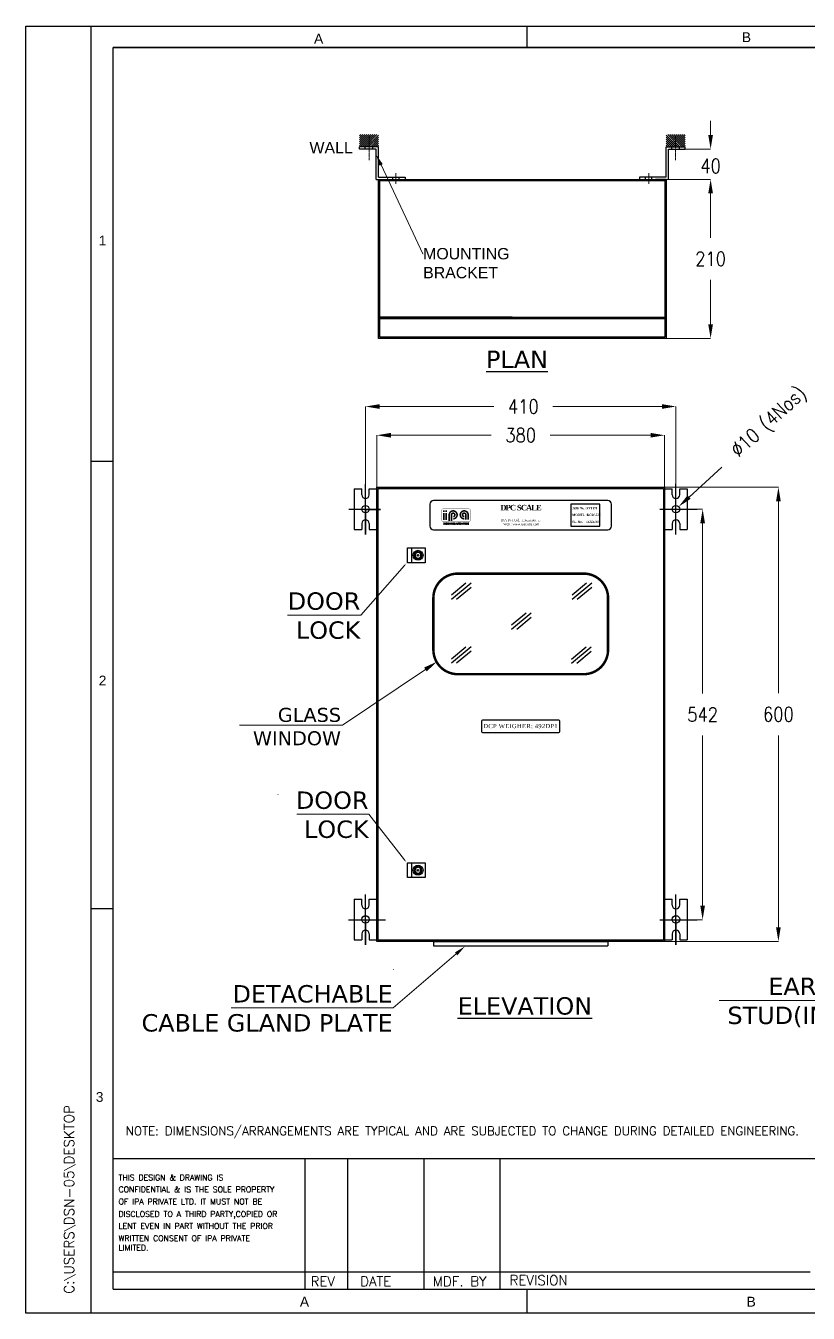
# Model space of a CAD drawing. Header units: inches. Extents: x 784 to 2184505, y 7 to 371504.
# Drawn here: x 232071 to 287668, y 102788 to 194290 of the extents above; entities that cross this region are included whole.
import ezdxf
from ezdxf import colors
from ezdxf.entities.mleader import LeaderData, LeaderLine
from ezdxf.enums import TextEntityAlignment as Align
from ezdxf.math import Vec2, Vec3

# ---------------------------------------------------------------- set-up
doc = ezdxf.new("R2010")
doc.units = ezdxf.units.IN
doc.header["$MEASUREMENT"] = 0
doc.linetypes.add('CENTER', pattern=[2, 1.25, -0.25, 0.25, -0.25])
doc.layers.add('DRG', color=2, linetype='Continuous')
doc.layers.add('SHEET', color=10, linetype='Continuous')
doc.styles.add('R_RomanS', font='romans.shx', dxfattribs={"width": 0.85})
doc.styles.add('ROMAMC', font='romanc.shx', dxfattribs={"height": 7})
doc.styles.add('ROMANC', font='romanc.shx', dxfattribs={"height": 5})
doc.styles.add('ROMAND', font='romand', dxfattribs={"height": 3})
doc.styles.add('ROMANT', font='romant', dxfattribs={"width": 1.3, "height": 4})
doc.styles.get("Standard").update_dxf_attribs({"font": 'arial.ttf'})
doc.dimstyles.get("Standard").update_dxf_attribs({"dimtxt": 0.18, "dimasz": 0.18, "dimexe": 0.18, "dimexo": 0.0625, "dimgap": 0.09, "dimtad": 0, "dimtih": 1, "dimtoh": 1, "dimdec": 4, "dimzin": 0, "dimdsep": 46, "dimtxsty": 'Standard', "dimcen": 0.09, "dimadec": 0, "dimazin": 0, "dimtfac": 1, "dimtdec": 4, "dimtofl": 0, "dimtmove": 0, "dimatfit": 3, "dimfxl": 1, "dimtolj": 1, "dimtzin": 0, "dimarcsym": 0})

# ---------------------------------------------------------------- blocks, each defined once
blk = doc.blocks.new('*D67')
at = {"layer": 'Defpoints', "color": 0}
for p in [(278268, 159933), (280163, 159933), (278268, 130757)]:
    blk.add_point(p, dxfattribs=at)
at = {"layer": 'SHEET', "color": 253, "linetype": 'Continuous', "lineweight": 9}
for p, q in [((278268, 159933), (280164, 159933)), ((278268, 130757), (280164, 130757))]:
    blk.add_line(p, q, dxfattribs=at)
at = {"layer": 'SHEET', "color": 251, "linetype": 'Continuous', "lineweight": 9}
for p, q in [((280163, 158933), (280163, 146845)), ((280163, 131757), (280163, 143845))]:
    blk.add_line(p, q, dxfattribs=at)
at = {"layer": 'SHEET', "color": 251}
for points in [[(280330, 158933), (279997, 158933), (280163, 159933)], [(279997, 131757), (280330, 131757), (280163, 130757)]]:
    blk.add_solid(points, dxfattribs=at)
at = {"layer": 'SHEET', "color": 0, "insert": (280163, 145345), "char_height": 1000, "attachment_point": 5, "style": 'R_RomanS'}
blk.add_mtext('\\A1;542', dxfattribs=at)
blk = doc.blocks.new('*D68')
at = {"layer": 'Defpoints', "color": 0}
for p in [(278268, 167229), (256210, 159933), (278268, 159933)]:
    blk.add_point(p, dxfattribs=at)
at = {"layer": 'SHEET', "color": 253, "linetype": 'Continuous', "lineweight": 9}
for p, q in [((256210, 159933), (256210, 167229)), ((278268, 159933), (278268, 167229))]:
    blk.add_line(p, q, dxfattribs=at)
at = {"layer": 'SHEET', "color": 251, "linetype": 'Continuous', "lineweight": 9}
for p, q in [((257210, 167229), (265334, 167229)), ((277268, 167229), (269519, 167229))]:
    blk.add_line(p, q, dxfattribs=at)
at = {"layer": 'SHEET', "color": 251}
for points in [[(257210, 167396), (257210, 167062), (256210, 167229)], [(277268, 167062), (277268, 167396), (278268, 167229)]]:
    blk.add_solid(points, dxfattribs=at)
at = {"layer": 'SHEET', "color": 0, "insert": (267426, 167229), "char_height": 1000, "attachment_point": 5, "style": 'R_RomanS'}
blk.add_mtext('\\A1;410', dxfattribs=at)
blk = doc.blocks.new('*D69')
at = {"layer": 'Defpoints', "color": 0}
for p in [(277461, 165187), (257017, 161494), (277461, 161494)]:
    blk.add_point(p, dxfattribs=at)
at = {"layer": 'SHEET', "color": 253, "linetype": 'Continuous', "lineweight": 9}
for p, q in [((257017, 161494), (257017, 165188)), ((277461, 161494), (277461, 165188))]:
    blk.add_line(p, q, dxfattribs=at)
at = {"layer": 'SHEET', "color": 251, "linetype": 'Continuous', "lineweight": 9}
for p, q in [((258017, 165187), (265144, 165187)), ((276461, 165187), (269328, 165187))]:
    blk.add_line(p, q, dxfattribs=at)
at = {"layer": 'SHEET', "color": 251}
for points in [[(258017, 165354), (258017, 165021), (257017, 165187)], [(276461, 165021), (276461, 165354), (277461, 165187)]]:
    blk.add_solid(points, dxfattribs=at)
at = {"layer": 'SHEET', "color": 0, "insert": (267236, 165187), "char_height": 1000, "attachment_point": 5, "style": 'R_RomanS'}
blk.add_mtext('\\A1;380', dxfattribs=at)
blk = doc.blocks.new('*D70')
at = {"layer": 'Defpoints', "color": 0}
for p in [(278070, 159751), (278466, 160115)]:
    blk.add_point(p, dxfattribs=at)
at = {"layer": 'SHEET', "color": 251, "linetype": 'Continuous', "lineweight": 9}
blk.add_line((281523, 162927), (279202, 160792), dxfattribs=at)
at = {"layer": 'SHEET', "color": 253, "linetype": 'Continuous', "lineweight": 9}
blk.add_line((278268, 159933), (278268, 159933), dxfattribs=at)
blk.add_line((278268, 159933), (278268, 159933), dxfattribs=at)
at = {"layer": 'SHEET', "color": 251}
blk.add_solid([(279089, 160915), (279315, 160670), (278466, 160115)], dxfattribs=at)
at = {"layer": 'SHEET', "color": 0, "insert": (284924, 166055), "char_height": 1000, "attachment_point": 5, "rotation": 42.60543, "style": 'R_RomanS'}
blk.add_mtext('\\A1;%%c10 (4Nos)', dxfattribs=at)
blk = doc.blocks.new('*D71')
at = {"layer": 'Defpoints', "color": 0}
for p in [(277461, 161497), (277461, 129214), (285547, 129214)]:
    blk.add_point(p, dxfattribs=at)
at = {"layer": 'SHEET', "color": 253, "linetype": 'Continuous', "lineweight": 9}
for p, q in [((277461, 161497), (285548, 161497)), ((277461, 129214), (285548, 129214))]:
    blk.add_line(p, q, dxfattribs=at)
at = {"layer": 'SHEET', "color": 251, "linetype": 'Continuous', "lineweight": 9}
for p, q in [((285547, 160497), (285547, 146855)), ((285547, 130214), (285547, 143855))]:
    blk.add_line(p, q, dxfattribs=at)
at = {"layer": 'SHEET', "color": 251}
for points in [[(285714, 160497), (285381, 160497), (285547, 161497)], [(285381, 130214), (285714, 130214), (285547, 129214)]]:
    blk.add_solid(points, dxfattribs=at)
at = {"layer": 'SHEET', "color": 0, "insert": (285547, 145355), "char_height": 1000, "attachment_point": 5, "style": 'R_RomanS'}
blk.add_mtext('\\A1;600', dxfattribs=at)
blk = doc.blocks.new('*D73')
at = {"layer": 'Defpoints', "color": 0}
for p in [(277573, 183372), (280731, 183372), (277573, 172074)]:
    blk.add_point(p, dxfattribs=at)
at = {"layer": 'SHEET', "color": 253, "linetype": 'Continuous', "lineweight": 9}
for p, q in [((277573, 183372), (280731, 183372)), ((277573, 172074), (280731, 172074))]:
    blk.add_line(p, q, dxfattribs=at)
at = {"layer": 'SHEET', "color": 251, "linetype": 'Continuous', "lineweight": 9}
for p, q in [((280731, 182372), (280731, 179223)), ((280731, 173074), (280731, 176223))]:
    blk.add_line(p, q, dxfattribs=at)
at = {"layer": 'SHEET', "color": 251}
for points in [[(280898, 182372), (280564, 182372), (280731, 183372)], [(280564, 173074), (280898, 173074), (280731, 172074)]]:
    blk.add_solid(points, dxfattribs=at)
at = {"layer": 'SHEET', "color": 0, "insert": (280731, 177723), "char_height": 1000, "attachment_point": 5, "style": 'R_RomanS'}
blk.add_mtext('\\A1;210', dxfattribs=at)
blk = doc.blocks.new('*D74')
at = {"layer": 'Defpoints', "color": 0}
for p in [(278918, 185524), (280731, 185524), (279582, 183372)]:
    blk.add_point(p, dxfattribs=at)
at = {"layer": 'SHEET', "color": 251, "linetype": 'Continuous', "lineweight": 9}
for p, q in [((280731, 186524), (280731, 187524)), ((280731, 182372), (280731, 181372))]:
    blk.add_line(p, q, dxfattribs=at)
at = {"layer": 'SHEET', "color": 253, "linetype": 'Continuous', "lineweight": 9}
for p, q in [((278918, 185524), (280731, 185524)), ((279582, 183372), (280731, 183372))]:
    blk.add_line(p, q, dxfattribs=at)
at = {"layer": 'SHEET', "color": 251}
for points in [[(280564, 186524), (280898, 186524), (280731, 185524)], [(280898, 182372), (280564, 182372), (280731, 183372)]]:
    blk.add_solid(points, dxfattribs=at)
at = {"layer": 'SHEET', "color": 0, "insert": (280731, 184324), "char_height": 1000, "attachment_point": 5, "style": 'R_RomanS'}
blk.add_mtext('\\A1;40', dxfattribs=at)

msp = doc.modelspace()

# ---------------------------------------------------------------- hatches: boundary and pattern name
h = msp.add_hatch()
h.set_pattern_fill('ANSI31', color=256, scale=806.993007, style=0)
h.set_pattern_definition([(45, (362258.31, 218182.52), (-71.32878, 71.32878), [])])
h.paths.add_polyline_path([(255781.95961, 186554.39023), (255781.95961, 185685.25247), (257126.94795, 185685.25247), (257126.94795, 186554.39023)])
h = msp.add_hatch()
h.set_pattern_fill('ANSI31', color=256, scale=806.993007, angle=180, style=0)
h.set_pattern_definition([(135, (172447.37, 218182.52), (71.32878, 71.32878), [])])
h.paths.add_polyline_path([(278923.71876, 186554.39023), (278923.71876, 185685.25247), (277578.73042, 185685.25247), (277578.73042, 186554.39023)])

# ---------------------------------------------------------------- linework, layer by layer
at = {"color": 1, "linetype": 'CENTER', "lineweight": 9, "ltscale": 10}
for p, q in [((256460.21603, 184739.53419, 6066.45786), (256460.21603, 186427.85859, 6066.45786)), ((278245.46234, 184739.53419, 6066.45786), (278245.46234, 186427.85859, 6066.45786))]:
    msp.add_line(p, q, dxfattribs=at)
at = {"color": 0, "ltscale": 20}
for p, q in [((257132.609, 185685.25247, 6066.45786), (255787.62066, 185685.25247, 6066.45786)), ((256971.2104, 185523.85387, 6066.45786), (255787.62066, 185523.85387, 6066.45786)), ((256971.2104, 183371.87252, 6066.45786), (256971.2104, 185523.85387, 6066.45786)), ((257132.609, 183533.27112, 6066.45786), (257132.609, 185685.25247, 6066.45786)), ((277573.06937, 183533.27112, 6066.45786), (277573.06937, 185685.25247, 6066.45786)), ((277573.06937, 185685.25247, 6066.45786), (278918.05771, 185685.25247, 6066.45786)), ((277734.46797, 183371.87252, 6066.45786), (277734.46797, 185523.85387, 6066.45786)), ((277734.46797, 185523.85387, 6066.45786), (278918.05771, 185523.85387, 6066.45786)), ((266641.58053, 173580.35737, 6066.45786), (257132.609, 173580.35737, 6066.45786)), ((257132.609, 173580.35737, 6066.45786), (277573.06937, 173580.35737, 6066.45786)), ((257132.609, 173494.27812, 6066.45786), (277573.06937, 173494.27812, 6066.45786)), ((255403.18974, 161385.97768, 6066.45786), (255403.18974, 158480.80285, 6066.45786)), ((255403.18974, 161385.97768, 6066.45786), (255941.18508, 161385.97768, 6066.45786)), ((255941.18508, 160959.19293, 6066.45786), (255941.18508, 161385.97768, 6066.45786)), ((256210.08155, 158124.97232, 6066.45786), (256210.08155, 161708.48501, 6066.45786)), ((256479.18042, 160959.19293, 6066.45786), (256479.18042, 161385.97768, 6066.45786)), ((256479.18042, 161385.97768, 6066.45786), (257017.17575, 161385.97768, 6066.45786)), ((257017.17575, 161493.57674, 6066.45786), (257017.17575, 158588.40192, 6066.45786)), ((277460.99859, 161493.57674, 6066.45786), (277460.99859, 158588.40192, 6066.45786)), ((277460.99859, 161385.97768, 6066.45786), (277998.99393, 161385.97768, 6066.45786)), ((277998.99393, 160959.19293, 6066.45786), (277998.99393, 161385.97768, 6066.45786)), ((278267.8904, 158141.63392, 6066.45786), (278267.8904, 161725.14661, 6066.45786)), ((278536.98926, 160959.19293, 6066.45786), (278536.98926, 161385.97768, 6066.45786)), ((278536.98926, 161385.97768, 6066.45786), (279074.9846, 161385.97768, 6066.45786)), ((279074.9846, 161385.97768, 6066.45786), (279074.9846, 158480.80285, 6066.45786)), ((257271.79145, 159916.72867, 6066.45786), (255019.45568, 159916.72867, 6066.45786)), ((256210.08155, 159933.39027, 6066.45786), (256210.08155, 158124.97232, 6066.45786)), ((256210.08155, 159916.72867, 6066.45786), (257271.79145, 159916.72867, 6066.45786)), ((277125.24667, 159933.39027, 6066.45786), (279766.57766, 159933.39027, 6066.45786)), ((255403.18974, 158480.80285, 6066.45786), (255941.18508, 158480.80285, 6066.45786)), ((255941.18508, 158907.5876, 6066.45786), (255941.18508, 158480.80285, 6066.45786)), ((256479.18042, 158907.5876, 6066.45786), (256479.18042, 158480.80285, 6066.45786)), ((256479.18042, 158480.80285, 6066.45786), (257017.17575, 158480.80285, 6066.45786)), ((277460.99859, 158480.80285, 6066.45786), (277998.99393, 158480.80285, 6066.45786)), ((277998.99393, 158907.5876, 6066.45786), (277998.99393, 158480.80285, 6066.45786)), ((278536.98926, 158907.5876, 6066.45786), (278536.98926, 158480.80285, 6066.45786)), ((278536.98926, 158480.80285, 6066.45786), (279074.9846, 158480.80285, 6066.45786)), ((255403.18974, 132226.63037, 6066.45786), (255403.18974, 129321.45555, 6066.45786)), ((255403.18974, 132226.63037, 6066.45786), (255941.18508, 132226.63037, 6066.45786)), ((255941.18508, 131799.84563, 6066.45786), (255941.18508, 132226.63037, 6066.45786)), ((256210.08155, 128965.62502, 6066.45786), (256210.08155, 132549.13771, 6066.45786)), ((256479.18042, 131799.84563, 6066.45786), (256479.18042, 132226.63037, 6066.45786)), ((256479.18042, 132226.63037, 6066.45786), (257017.17575, 132226.63037, 6066.45786)), ((257017.17575, 132119.03131, 6066.45786), (257017.17575, 129213.85648, 6066.45786)), ((277460.99859, 132226.63037, 6066.45786), (277998.99393, 132226.63037, 6066.45786)), ((277460.99859, 132119.03131, 6066.45786), (277460.99859, 129213.85648, 6066.45786)), ((277998.99393, 131799.84563, 6066.45786), (277998.99393, 132226.63037, 6066.45786)), ((278267.8904, 128965.62502, 6066.45786), (278267.8904, 132549.13771, 6066.45786)), ((278536.98926, 131799.84563, 6066.45786), (278536.98926, 132226.63037, 6066.45786)), ((278536.98926, 132226.63037, 6066.45786), (279074.9846, 132226.63037, 6066.45786)), ((279074.9846, 132226.63037, 6066.45786), (279074.9846, 129321.45555, 6066.45786)), ((255000.28744, 130757.38136, 6066.45786), (257641.61843, 130757.38136, 6066.45786)), ((256210.08155, 130774.04296, 6066.45786), (256210.08155, 128965.62502, 6066.45786)), ((277125.24667, 130757.38136, 6066.45786), (279766.57766, 130757.38136, 6066.45786)), ((278267.8904, 130774.04296, 6066.45786), (278267.8904, 128965.62502, 6066.45786)), ((255403.18974, 129321.45555, 6066.45786), (255941.18508, 129321.45555, 6066.45786)), ((255941.18508, 129748.2403, 6066.45786), (255941.18508, 129321.45555, 6066.45786)), ((256479.18042, 129748.2403, 6066.45786), (256479.18042, 129321.45555, 6066.45786)), ((256479.18042, 129321.45555, 6066.45786), (257017.17575, 129321.45555, 6066.45786)), ((261052.14079, 129213.85648, 6066.45786), (267239.08717, 129213.85648, 6066.45786)), ((261052.14079, 129213.85648, 6066.45786), (261052.14079, 128899.65424, 6066.45786)), ((267239.08717, 129213.85648, 6066.45786), (273426.03355, 129213.85648, 6066.45786)), ((273426.03355, 129213.85648, 6066.45786), (273426.03355, 128899.65424, 6066.45786)), ((277460.99859, 129321.45555, 6066.45786), (277998.99393, 129321.45555, 6066.45786)), ((277998.99393, 129748.2403, 6066.45786), (277998.99393, 129321.45555, 6066.45786)), ((278536.98926, 129748.2403, 6066.45786), (278536.98926, 129321.45555, 6066.45786)), ((278536.98926, 129321.45555, 6066.45786), (279074.9846, 129321.45555, 6066.45786))]:
    msp.add_line(p, q, dxfattribs=at)
for p, q in [((255787.62066, 185523.85387, 6066.45786), (255787.62066, 185685.25247, 6066.45786)), ((256191.21836, 185523.85387, 6066.45786), (256191.21836, 185685.25247, 6066.45786)), ((256729.2137, 185523.85387, 6066.45786), (256729.2137, 185685.25247, 6066.45786)), ((277976.46467, 185523.85387, 6066.45786), (277976.46467, 185685.25247, 6066.45786)), ((278514.46001, 185523.85387, 6066.45786), (278514.46001, 185685.25247, 6066.45786)), ((278918.05771, 185523.85387, 6066.45786), (278918.05771, 185685.25247, 6066.45786)), ((256971.2104, 183371.87252, 6066.45786), (257132.609, 183371.87252, 6066.45786)), ((257132.609, 183533.27112, 6066.45786), (257889.95992, 183533.27112, 6066.45786)), ((257132.609, 183371.87252, 6066.45786), (257889.95992, 183371.87252, 6066.45786)), ((257889.95992, 183533.27112, 6066.45786), (259022.1643, 183533.27112, 6066.45786)), ((258144.87077, 183371.87252, 6066.45786), (258144.87077, 183533.27112, 6066.45786)), ((258603.76277, 183371.87252, 6066.45786), (258603.76277, 183533.27112, 6066.45786)), ((259022.1643, 183533.27112, 6066.45786), (259022.1643, 183371.87252, 6066.45786)), ((276815.71845, 183533.27112, 6066.45786), (275683.51407, 183533.27112, 6066.45786)), ((275683.51407, 183533.27112, 6066.45786), (275683.51407, 183371.87252, 6066.45786)), ((276101.9156, 183371.87252, 6066.45786), (276101.9156, 183533.27112, 6066.45786)), ((276560.8076, 183371.87252, 6066.45786), (276560.8076, 183533.27112, 6066.45786)), ((277573.06937, 183533.27112, 6066.45786), (276815.71845, 183533.27112, 6066.45786)), ((277573.06937, 183371.87252, 6066.45786), (276815.71845, 183371.87252, 6066.45786)), ((259481.39986, 157182.24459, -6066.45786), (259481.39986, 156126.44658, -6066.45786)), ((259919.23332, 156858.12665, -6066.45786), (259919.23332, 156927.20642, -6066.45786)), ((259968.39357, 156858.20867, -6066.45786), (259968.39357, 156927.26768, -6066.45786)), ((259919.23332, 156450.56451, -6066.45786), (259919.23332, 156381.48474, -6066.45786)), ((259968.39357, 156450.4825, -6066.45786), (259968.39357, 156381.42348, -6066.45786)), ((259481.39986, 134803.10232, -6066.45786), (259481.39986, 133747.30431, -6066.45786)), ((259919.23332, 134478.98438, -6066.45786), (259919.23332, 134548.06415, -6066.45786)), ((259968.39357, 134479.0664, -6066.45786), (259968.39357, 134548.12541, -6066.45786)), ((259919.23332, 134071.42225, -6066.45786), (259919.23332, 134002.34247, -6066.45786)), ((259968.39357, 134071.34023, -6066.45786), (259968.39357, 134002.28122, -6066.45786)), ((261052.14079, 128899.65424, 6066.45786), (273426.03355, 128899.65424, 6066.45786))]:
    msp.add_line(p, q)
at = {"color": 1, "linetype": 'CENTER', "lineweight": 9, "ltscale": 20}
for p, q in [((258374.31677, 183064.99542, 6066.45786), (258374.31677, 183802.2534, 6066.45786)), ((276331.3616, 183064.99542, 6066.45786), (276331.3616, 183802.2534, 6066.45786))]:
    msp.add_line(p, q, dxfattribs=at)
at = {"linetype": 'Continuous', "ltscale": 5}
for p, q in [((262314.06764, 153543.80123, 6066.45786), (263713.85595, 154698.06687, 6066.45786)), ((262314.06764, 153836.05135, 6066.45786), (263347.88874, 154690.06612, 6066.45786)), ((270886.15907, 153543.80123, 6066.45786), (272285.94738, 154698.06687, 6066.45786)), ((270886.15907, 153836.05135, 6066.45786), (271919.98017, 154690.06612, 6066.45786)), ((262680.03485, 153543.80123, 6066.45786), (263713.85595, 154397.816, 6066.45786)), ((271252.12628, 153543.80123, 6066.45786), (272285.94738, 154397.816, 6066.45786)), ((266588.13841, 151415.85835, 6066.45786), (267987.92672, 152570.124, 6066.45786)), ((266588.13841, 151708.10848, 6066.45786), (267621.95951, 152562.12325, 6066.45786)), ((266954.10562, 151415.85835, 6066.45786), (267987.92672, 152269.87312, 6066.45786)), ((262314.06764, 149012.1304, 6066.45786), (263713.85595, 150166.39604, 6066.45786)), ((262314.06764, 149304.38053, 6066.45786), (263347.88874, 150158.39529, 6066.45786)), ((270852.81703, 148992.7455, 6066.45786), (272252.60534, 150147.01114, 6066.45786)), ((270852.81703, 149284.99562, 6066.45786), (271886.63813, 150139.01039, 6066.45786)), ((262680.03485, 149012.1304, 6066.45786), (263713.85595, 149866.14517, 6066.45786)), ((271218.78424, 148992.7455, 6066.45786), (272252.60534, 149846.76026, 6066.45786))]:
    msp.add_line(p, q, dxfattribs=at)
at = {"color": 252, "linetype": 'ByBlock', "lineweight": 9}
for p, q in [((255849.2123, 152400.97451, 6066.45786), (250676.89276, 152400.97451, 6066.45786)), ((255868.58014, 152400.97451, 6066.45786), (255849.2123, 152400.97451, 6066.45786)), ((249993.86481, 139647.38262, 6066.45786), (249974.49697, 139647.38262, 6066.45786)), ((256449.2933, 138250.48779, 6066.45786), (251326.47234, 138250.48779, 6066.45786)), ((256449.2933, 138250.48779, 6066.45786), (256429.92547, 138250.48779, 6066.45786)), ((258225.48749, 127207.45076, 6066.45786), (258192.16442, 127207.45076, 6066.45786)), ((258147.04147, 124492.87203, 6066.45786), (246665.98579, 124492.87203, 6066.45786)), ((258166.40931, 124492.87203, 6066.45786), (258147.04147, 124492.87203, 6066.45786))]:
    msp.add_line(p, q, dxfattribs=at)
at = {"color": 252, "lineweight": 9}
msp.add_line((293645.46302, 125025.75214, 6066.45786), (281330.71686, 125025.75214, 6066.45786), dxfattribs=at)
at = {"color": 0, "ltscale": 20, "elevation": 6066.45786}
for points in [[(257132.609, 183371.87252), (277573.06937, 183371.87252), (277573.06937, 172073.97043), (257132.609, 172073.97043)], [(257218.68826, 183285.79326), (277486.99011, 183285.79326), (277486.99011, 172160.04968), (257218.68826, 172160.04968)], [(257017.17575, 161493.57674), (277460.99859, 161493.57674), (277460.99859, 129213.85648), (257017.17575, 129213.85648)], [(257103.25501, 161407.49749), (277374.91933, 161407.49749), (277374.91933, 129299.93574), (257103.25501, 129299.93574)]]:
    msp.add_lwpolyline(points, close=True, dxfattribs=at)
at = {"linetype": 'ByBlock', "ltscale": 100, "elevation": 6066.45786}
for points in [[(261042.83084, 158473.60946), (273435.3435, 158473.60946, 0.4142135624), (273693.52085, 158731.78681), (273693.52085, 160280.85089, 0.4142135624), (273435.3435, 160539.02824), (261042.83084, 160539.02824, 0.4142135624), (260784.65349, 160280.85089), (260784.65349, 158731.78681, 0.4142135624)], [(264562.30444, 144053.12659), (269915.86991, 144053.12659, 0.4142135624), (270027.40252, 144164.65921), (270027.40252, 144833.85489, 0.4142135624), (269915.86991, 144945.38751), (264562.30444, 144945.38751, 0.4142135624), (264450.77182, 144833.85489), (264450.77182, 144164.65921, 0.4142135624)]]:
    msp.add_lwpolyline(points, format="xyb", close=True, dxfattribs=at)
at = {"ltscale": 100, "elevation": 6066.45786}
msp.add_lwpolyline([(270802.94558, 158731.78681), (272868.36436, 158731.78681), (272868.36436, 160280.85089), (270802.94558, 160280.85089)], close=True, dxfattribs=at)
at = {"color": 7, "const_width": 13.45614, "elevation": 6066.45786}
msp.add_lwpolyline([(263559.86697, 159956.57416), (261722.74461, 159956.57416, 0.4142135624), (261610.61009, 159844.43963), (261610.61009, 159168.19807, 0.4142135624), (261722.74461, 159056.06354), (263559.86697, 159056.06354, 0.4142135624), (263672.00149, 159168.19807), (263672.00149, 159844.43963, 0.4142135624)], format="xyb", close=True, dxfattribs=at)
at = {"color": 7, "const_width": 112.13453, "elevation": 6066.45786}
for points in [[(261777.72619, 159736.3206), (261777.72619, 159848.45512)], [(261777.72619, 159156.2938), (261777.72619, 159672.11262)], [(261934.71453, 159736.3206), (261934.71453, 159848.45512)], [(261934.71453, 159156.2938), (261934.71453, 159672.11262)], [(262158.98358, 159082.29215), (262158.98358, 159530.83025)]]:
    msp.add_lwpolyline(points, dxfattribs=at)
for points in [[(262158.98358, 159530.83025, -2.4142135624), (262439.3199, 159250.49394)], [(262315.97192, 159082.29215), (262315.97192, 159530.83025, -2.4142135624), (262439.3199, 159407.48228)], [(263504.59789, 159194.42668), (263504.59789, 159530.83025, 2.4142135624), (263224.26158, 159250.49394)], [(263347.60956, 159194.42668), (263347.60956, 159530.83025, 2.4142135624), (263224.26158, 159407.48228)]]:
    msp.add_lwpolyline(points, format="xyb", dxfattribs=at)
at = {"elevation": -6066.45786}
for points in [[(259198.40245, 157182.24459), (260440.22796, 157182.24459), (260440.22796, 156126.44658), (259198.40245, 156126.44658)], [(259198.40245, 134803.10232), (260440.22796, 134803.10232), (260440.22796, 133747.30431), (259198.40245, 133747.30431)]]:
    msp.add_lwpolyline(points, close=True, dxfattribs=at)
at = {"color": 252, "linetype": 'ByBlock', "lineweight": 9, "elevation": 6066.45786}
for points in [[(258970.76498, 155926.09277), (255868.58014, 152400.97451)], [(260466.02515, 148540.46564), (254565.22923, 144582.21343)], [(247247.32107, 144582.21343), (254565.22923, 144582.21343)], [(258980.04874, 135009.27189), (256449.2933, 138250.48779)], [(262654.33795, 128330.49518), (258166.40931, 124492.87203)]]:
    msp.add_lwpolyline(points, dxfattribs=at)
at = {"color": 0, "ltscale": 20}
for centre in [(256210.08155, 159933.39027, 6066.45786), (278267.8904, 159933.39027, 6066.45786), (256210.08155, 130774.04296, 6066.45786), (278267.8904, 130774.04296, 6066.45786)]:
    msp.add_circle(centre, 268.99767, dxfattribs=at)
for centre, radius in [((259944.15349, 156654.34558, -6066.45786), 354.87942), ((259944.15349, 156654.34558, -6066.45786), 59.9416), ((259944.15349, 134275.20331, -6066.45786), 354.87942), ((259944.15349, 134275.20331, -6066.45786), 59.9416)]:
    msp.add_circle(centre, radius)
for centre, start, end in [((256210.18275, 160959.19293, 6066.45786), 180, 0), ((278267.99159, 160959.19293, 6066.45786), 180, 0), ((256210.18275, 158907.5876, 6066.45786), 0, 180), ((278267.99159, 158907.5876, 6066.45786), 0, 180), ((256210.18275, 131799.84563, 6066.45786), 180, 0), ((278267.99159, 131799.84563, 6066.45786), 180, 0), ((256210.18275, 129748.2403, 6066.45786), 0, 180), ((278267.99159, 129748.2403, 6066.45786), 0, 180)]:
    msp.add_arc(centre, 268.99767, start, end, dxfattribs=at)
for centre, radius, start, end in [((259944.15349, 156654.34558, -6066.45786), 273.99645, 95.218303772, 264.781696228), ((259944.15349, 156654.34558, -6066.45786), 205.29914, 96.9720241923, 263.0279758077), ((259944.15349, 156654.34558, -6066.45786), 273.99645, 275.0755120609, 84.9244879391), ((259944.15349, 156654.34558, -6066.45786), 205.29914, 276.7808445728, 83.2191554272), ((259944.15349, 134275.20331, -6066.45786), 273.99645, 95.218303772, 264.781696228), ((259944.15349, 134275.20331, -6066.45786), 273.99645, 275.0755120609, 84.9244879391), ((259944.15349, 134275.20331, -6066.45786), 205.29914, 96.9720241923, 263.0279758077), ((259944.15349, 134275.20331, -6066.45786), 205.29914, 276.7808445728, 83.2191554272)]:
    msp.add_arc(centre, radius, start, end)
at = {"color": 252, "lineweight": 9}
for points in [[(258943.83992, 155949.78743, 6066.45786), (259112.93295, 156087.64308, 6066.45786), (258997.69003, 155902.39811, 6066.45786)], [(259008.31841, 135031.34498, 6066.45786), (259112.48724, 134839.65385, 6066.45786), (258951.77906, 134987.19881, 6066.45786)], [(262566.92777, 128432.71747, 6066.45786), (263267.67171, 128854.95625, 6066.45786), (262741.74813, 128228.27289, 6066.45786)]]:
    msp.add_solid(points, dxfattribs=at)
at = {"color": 252}
msp.add_solid([(260373.5047, 148678.39124, 6066.45786), (261293.57874, 149095.58835, 6066.45786), (260558.5456, 148402.54004, 6066.45786)], dxfattribs=at)
at = {"layer": 'DRG', "color": 7, "const_width": 176.15028, "elevation": 6066.45786}
for points in [[(262764.76003, 155354.58898, 0.4142135624), (261032.76243, 153622.59138, 0.4142135624)], [(273445.41191, 153622.59138, 0.4142135624), (271713.41431, 155354.58898, 0.4142135624)], [(261032.76243, 149937.759, 0.4142135624), (262764.76003, 148205.7614, 0.4142135624)], [(271713.41431, 148205.7614, 0.4142135624), (273445.41191, 149937.759, 0.4142135624)]]:
    msp.add_lwpolyline(points, format="xyb", dxfattribs=at)
for points in [[(271713.41431, 155354.58898), (262764.76003, 155354.58898)], [(261032.76243, 153622.59138), (261032.76243, 149937.759)], [(273445.41191, 149937.759), (273445.41191, 153622.59138)], [(271713.41431, 148205.7614), (262764.76003, 148205.7614)]]:
    msp.add_lwpolyline(points, dxfattribs=at)
at = {"layer": 'SHEET', "color": 124, "linetype": 'Continuous', "true_color": 0x00a183}
for p, q in [((236725.08975, 102788.47582, 12132.91572), (236725.08975, 194269.90309, 12132.91572)), ((267689.2716, 192748.30624, 12132.91572), (267689.2716, 194289.66212, 12132.91572)), ((238273.29884, 192748.30624, 12132.91572), (359033.60807, 192748.30624, 12132.91572)), ((238273.29884, 192748.30624, 12132.91572), (359033.60807, 192748.30624, 12132.91572)), ((238273.29884, 192748.30624, 12132.91572), (359033.60807, 192748.30624, 12132.91572)), ((359033.60807, 192748.30624, 12132.91572), (238273.29884, 192748.30624, 12132.91572)), ((238273.29884, 104500.38795, 12132.91572), (238273.29884, 192748.30624, 12132.91572)), ((238273.29884, 113789.64251, 12132.91572), (359033.60807, 113789.64251, 12132.91572)), ((238273.29884, 113789.64251, 12132.91572), (359033.60807, 113789.64251, 12132.91572)), ((251892.88163, 113789.64251, 12132.91572), (251892.88163, 104500.38795, 12132.91572)), ((254964.47052, 104488.31125, 12132.91572), (254964.47052, 113777.56581, 12132.91572)), ((260370.60562, 104500.38795, 12132.91572), (260370.60562, 113789.64251, 12132.91572)), ((265776.74071, 104500.38795, 12132.91572), (265776.74071, 113789.64251, 12132.91572)), ((238273.29884, 105738.95523, 12132.91572), (287815.98981, 105738.95523, 12132.91572)), ((238273.29884, 104500.38795, 12132.91572), (359033.60807, 104500.38795, 12132.91572))]:
    msp.add_line(p, q, dxfattribs=at)
at = {"layer": 'SHEET', "color": 0, "linetype": 'Continuous'}
for p, q in [((232080.46247, 163326.22083, 12132.91572), (232075.52271, 163326.22162, 12132.91572)), ((238273.29884, 163325.23288, 12132.91572), (236725.08975, 163325.47987, 12132.91572)), ((232080.46247, 131519.63784, 12132.91572), (232070.68175, 131519.6394, 12132.91572)), ((238273.29884, 131518.64989, 12132.91572), (236725.08975, 131518.89688, 12132.91572)), ((267689.2716, 102788.47582, 12132.91572), (267689.2716, 104500.38795, 12132.91572))]:
    msp.add_line(p, q, dxfattribs=at)
at = {"layer": 'SHEET', "color": 124, "linetype": 'Continuous', "true_color": 0x00a183, "elevation": 12132.91572}
msp.add_lwpolyline([(360581.81717, 102788.47582), (232080.46247, 102788.47582), (232080.46247, 194269.90309), (360581.81717, 194269.90309)], close=True, dxfattribs=at)

# ---------------------------------------------------------------- texts
at = {"color": 7, "style": 'ROMANC'}
msp.add_text('|WEIGHING&AUTOMATION|', height=111.5094152, dxfattribs=at).set_placement((262646.29999, 158894.29839, 6066.45786), align=Align.MIDDLE)
at = {"color": 0}
for s, height, style, p in [('THIS DESIGN & DRAWING IS', 403.693172, 'ROMANC', (238663.75298, 112231.64423, 12132.91572)), ('CONFIDENTIAL & IS THE SOLE PROPERTY', 403.693172, 'ROMANC', (238663.75298, 111382.85346, 12132.91572)), ('OF IPA PRIVATE LTD. IT MUST NOT BE ', 403.693172, 'ROMANC', (238663.75298, 110523.71158, 12132.91572)), ('DISCLOSED TO A THIRD PARTY,COPIED OR', 403.693172, 'ROMANC', (238663.75298, 109633.51638, 12132.91572)), ('LENT EVEN IN PART WITHOUT THE PRIOR ', 403.693172, 'ROMANC', (238663.75298, 108784.72561, 12132.91572)), ('WRITTEN CONSENT OF IPA PRIVATE ', 403.693172, 'ROMANC', (238663.75298, 107915.23262, 12132.91572)), ('LIMITED.', 403.693172, 'ROMANC', (238663.75298, 107244.69967, 12132.91572)), ('REV', 696.694092, 'ROMAND', (252315.89527, 104710.48299, 12132.91572)), ('DATE', 696.694092, 'ROMAND', (255831.07128, 104710.48299, 12132.91572)), ('MDF. BY', 696.694092, 'ROMAND', (260997.71757, 104710.48299, 12132.91572)), ('REVISION', 696.694092, 'ROMAND', (266450.58021, 104786.67858, 12132.91572))]:
    msp.add_text(s, height=height, dxfattribs=dict(at, style=style)).set_placement(p)
at = {"attachment_point": 1}
for s, insert, char_height, width in [('{\\C1;WALL}', (252231.2478, 186023.13567, 6066.45786), 806.993007, 2028.7735536), ('{\\fVerdana|b0|i0|c0|p0;\\L\\C4;PLAN}', (264776.20604, 171203.87195, 6066.45786), 1237.3892768, 4662.6262602), ('\\pxqc;{\\fTimes New Roman|b0|i0|c0|p34;\\W1.05;\\T1.05;IPA \\W1;\\T1;Pvt. Ltd.\\Ftxt.shx|c0;\\H0.71429x; \\fTimes New Roman|b0|i0|c0|p0;BENGALURU-58}', (265770.98323, 159241.02599, 6066.45786), 162.48520879, 2919.0489588), ('\\pxqc;{\\fTimes New Roman|b0|i0|c0|p0;Web : www.ipaindia.com}', (266030.92303, 158951.43726, 6066.45786), 162.4852088, 2488.5181821), ('\\pxqc;{\\fTimes New Roman|b0|i0|c0|p34;\\W1.05;\\T1.05;DCP WEIGHER: 492DP1}', (264123.92477, 144671.13263, 6066.45786), 300, 6198.4358799), ('{\\fVerdana|b0|i0|c0|p0;\\L\\C4;ELEVATION}', (262756.12419, 125251.33852, 6066.45786), 1237.3892768, 4662.6262602)]:
    msp.add_mtext(s, dxfattribs=dict(at, insert=insert, char_height=char_height, width=width))
at = {"color": 0, "ltscale": 20, "insert": (264015.60844, 160240.54786, 6066.45786), "char_height": 391.3811866, "width": 6434.1716543, "attachment_point": 1, "style": 'ROMANT'}
msp.add_mtext('\\pxqc;{\\fTimes New Roman|b1|i0|c0|p0;\\T0.8;DPC SCALE}', dxfattribs=at)
at = {"ltscale": 20, "char_height": 156.5524746, "attachment_point": 1}
for s, insert, width in [('{\\fTimes New Roman|b1|i0|c0|p0;MODEL :BCW-LH}', (270892.15161, 159605.04543, 6066.45786), 1999.5456361), ('{\\fTimes New Roman|b1|i0|c0|p0;JOB No. :SY1171', (270892.15161, 160077.46608, 6066.45786), 1916.4043016), ('{\\fTimes New Roman|b1|i0|c0|p0;SL. No.    :XXX/26}', (270880.2438, 159116.25039, 6066.45786), 1916.4043016)]:
    msp.add_mtext(s, dxfattribs=dict(at, insert=insert, width=width))
at = {"char_height": 1237.3892768, "attachment_point": 3}
for s, insert in [('{\\fVerdana|b0|i0|c0|p0;\\C1;DOOR\\PLOCK}', (256425.08351, 139870.97744, 6066.45786)), ('{\\fVerdana|b0|i0|c0|p0;\\C1;EARTHING\\PSTUD(INSIDE)}', (293640.62106, 126642.91771, 6066.45786)), ('{\\fVerdana|b0|i0|c0|p0;\\C1;DETACHABLE\\PCABLE GLAND PLATE}', (258142.19952, 126110.0376, 6066.45786))]:
    msp.add_mtext(s, dxfattribs=dict(at, insert=insert))
at = {"layer": 'SHEET', "color": 0, "linetype": 'Continuous'}
for s, p in [('A', (252556.27133, 193027.87012, 12132.91572)), ('B', (282952.04271, 193124.57717, 12132.91572)), ('1', (237258.32024, 178679.01395, 12132.91572)), ('2', (237258.32024, 147406.75106, 12132.91572)), ('3', (237048.2341, 117813.53564, 12132.91572)), ('A', (251549.7215, 103261.26125, 12132.91572)), ('B', (283292.53531, 103261.26125, 12132.91572))]:
    msp.add_text(s, height=696.69409, dxfattribs=at).set_placement(p)
at = {"layer": 'SHEET', "color": 124, "linetype": 'Continuous', "style": 'ROMAND'}
msp.add_text('C:\\USERS\\DSN-05\\DESKTOP', height=704.430188, rotation=90, dxfattribs=at).set_placement((235499.80473, 104176.97022, 12132.91572))
at = {"layer": 'SHEET', "color": 0, "linetype": 'Continuous', "style": 'ROMAMC'}
msp.add_text('NOTE: DIMENSIONS/ARRANGEMENTS ARE TYPICAL AND ARE SUBJECTED TO CHANGE DURING DETAILED ENGINEERING.', height=616, dxfattribs=at).set_placement((239175.41522, 115438.85067, -446746.61141))
at = {"layer": 'SHEET', "color": 0, "linetype": 'Continuous', "attachment_point": 3}
for s, insert, char_height in [('{\\fVerdana|b0|i0|c0|p0;\\C1;DOOR\\PLOCK}', (255844.37035, 154021.46416, 6066.45786), 1237.3892768), ('{\\fVerdana|b0|i0|c0|p0;\\C1;GLASS\\P WINDOW}', (254471.32705, 145812.56742, 6066.45786), 996.4969445)]:
    msp.add_mtext(s, dxfattribs=dict(at, insert=insert, char_height=char_height))

# ---------------------------------------------------------------- dimensions: what is measured, and where the dimension line sits
at = {"layer": 'SHEET', "color": 0, "linetype": 'Continuous'}
for base, p1, p2, text, picture, middle in [((280730.8551, 185523.85387, 6066.45786), (279581.84004, 183371.87252, 6066.45786), (278918.05771, 185523.85387, 6066.45786), '40', '*D74', (280730.8551, 184324.20249, 6066.45786)), ((280163.45444, 159933.39027, 6066.45786), (278267.8904, 130757.38136, 6066.45786), (278267.8904, 159933.39027, 6066.45786), '542', '*D67', (280163.45444, 145345.38581, 6066.45786))]:
    dim = msp.add_linear_dim(base=base, p1=p1, p2=p2, angle=90, text=text, dimstyle='Standard', override={"dimtxt": 1000, "dimasz": 1000, "dimgap": 1000, "dimtoh": 0, "dimtxsty": 'R_RomanS', "dimclrd": 251, "dimclre": 253, "dimlwd": 9, "dimlwe": 9}, dxfattribs=at)
    dim.commit()
    dim.dimension.update_dxf_attribs({"geometry": picture, "text_midpoint": middle, "dimtype": 160})
for base, p1, p2, text, picture, middle in [((280730.8551, 183371.87252, 6066.45786), (277573.06937, 172073.97043, 6066.45786), (277573.06937, 183371.87252, 6066.45786), '210', '*D73', (280730.8551, 177722.92147, 6066.45786)), ((285547.4497, 129213.85648, 6066.45786), (277460.99859, 161496.93922, 6066.45786), (277460.99859, 129213.85648, 6066.45786), '600', '*D71', (285547.4497, 145355.39785, 6066.45786))]:
    dim = msp.add_linear_dim(base=base, p1=p1, p2=p2, angle=90, text=text, dimstyle='Standard', override={"dimtxt": 1000, "dimasz": 1000, "dimgap": 1000, "dimtoh": 0, "dimtxsty": 'R_RomanS', "dimclrd": 251, "dimclre": 253, "dimlwd": 9, "dimlwe": 9}, dxfattribs=at)
    dim.commit()
    dim.dimension.update_dxf_attribs({"geometry": picture, "text_midpoint": middle})
dim = msp.add_diameter_dim_2p(p1=(278069.89926, 159751.29344, 6066.45786), p2=(278465.88154, 160115.48709, 6066.45786), text='%%c10 (4Nos)', dimstyle='Standard', override={"dimtxt": 1000, "dimasz": 1000, "dimgap": 1000, "dimtoh": 0, "dimtxsty": 'R_RomanS', "dimclrd": 251, "dimclre": 253, "dimlwd": 9, "dimlwe": 9}, dxfattribs=at)
dim.commit()
dim.dimension.update_dxf_attribs({"geometry": '*D70', "text_midpoint": (284923.96741, 166055.13142, 6066.45786), "dimtype": 163})
for base, p1, p2, text, picture, middle in [((278267.8904, 167229.03861, 6066.45786), (256210.08155, 159933.39027, 6066.45786), (278267.8904, 159933.39027, 6066.45786), '410', '*D68', (267426.28263, 167229.03861, 6066.45786)), ((277460.99859, 165187.49572, 6066.45786), (257017.17575, 161493.57674, 6066.45786), (277460.99859, 161493.57674, 6066.45786), '380', '*D69', (267235.84496, 165187.49572, 6066.45786))]:
    dim = msp.add_linear_dim(base=base, p1=p1, p2=p2, text=text, dimstyle='Standard', override={"dimtxt": 1000, "dimasz": 1000, "dimgap": 1000, "dimtoh": 0, "dimtxsty": 'R_RomanS', "dimclrd": 251, "dimclre": 253, "dimlwd": 9, "dimlwe": 9}, dxfattribs=at)
    dim.commit()
    dim.dimension.update_dxf_attribs({"geometry": picture, "text_midpoint": middle, "dimtype": 160})

# ---------------------------------------------------------------- leaders
ml = msp.add_multileader_mtext('Standard')
ml.set_content('{\\C1;MOUNTING \\PBRACKET}', color=256)
ml.set_leader_properties(color=252, lineweight=9)
ml.build(insert=Vec2(0, 0))
ml.multileader.update_dxf_attribs({"text_right_attachment_type": 6, "dogleg_length": 0.36, "arrow_head_size": 806.99301})
ctx = ml.context
ctx.base_point, ctx.char_height, ctx.arrow_head_size, ctx.landing_gap_size, ctx.plane_origin = Vec3(260307.34302, 178083.52557, 6066.45786), 806.9930066, 806.99301, 0.12308, Vec3(257132.609, 184582.48732, 6066.45786)
ctx.right_attachment = 6
notes = []
notes.append((ctx, [(0, (1, 1, 0), (260287.97519, 178083.52557, 6066.45786), (1, 0), 19.36783, [(0, [(256971.2104, 185129.20295, 6066.45786)], 0, [])])]))
ctx.mtext.insert, ctx.mtext.flow_direction = Vec3(260307.4661, 178493.90298, 6066.45786), 5
for ctx, leaders in notes:
    for number, flags, end, landing, length, lines in leaders:
        leader = LeaderData()
        leader.index, (leader.has_last_leader_line, leader.has_dogleg_vector, leader.attachment_direction) = number, flags
        leader.last_leader_point, leader.dogleg_vector, leader.dogleg_length = Vec3(end), Vec3(landing), length
        for number, points, colour, breaks in lines:
            line = LeaderLine()
            line.index, line.vertices, line.color, line.breaks = number, Vec3.list(points), colors.encode_raw_color(colour), breaks
            leader.lines.append(line)
        ctx.leaders.append(leader)

doc.saveas('drawing.dxf')
